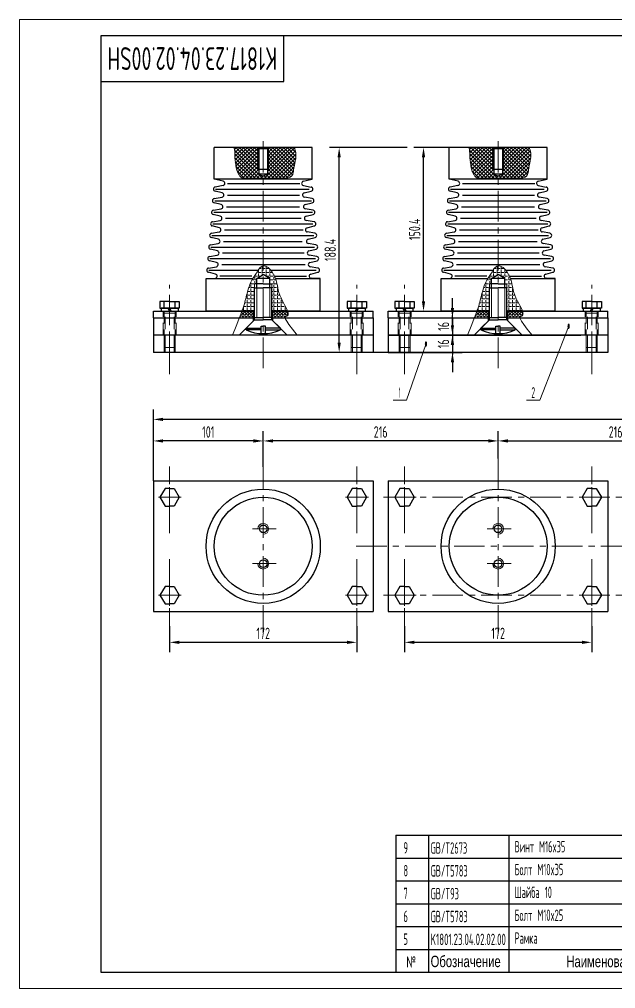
# Model space of a CAD drawing. Header units: millimetres. Extents: x 0 to 1260, y -18 to 891.
# Drawn here: x 0 to 548, y 0 to 891 of the extents above; entities that cross this region are included whole.
import ezdxf
from ezdxf.enums import TextEntityAlignment as Align

# ---------------------------------------------------------------- set-up
doc = ezdxf.new("R2010")
doc.units = ezdxf.units.MM
doc.header["$LTSCALE"] = 30
doc.linetypes.add('F', pattern=[0.75, 0.5, -0.25])
doc.linetypes.add('G', pattern=[2, 1.25, -0.25, 0.25, -0.25])
doc.layers.get('0').update_dxf_attribs({"lineweight": 30})
doc.layers.get('DEFPOINTS').update_dxf_attribs({"lineweight": 30})
for name, color, linetype, lineweight in [('01', 7, 'Continuous', 30), ('02', 1, 'Continuous', 13), ('02C', 3, 'Continuous', 13), ('04', 2, 'F', 13), ('05', 4, 'G', 13), ('08', 1, 'Continuous', 13), ('11', 3, 'Continuous', 13)]:
    doc.layers.add(name, color=color, linetype=linetype, lineweight=lineweight)
doc.styles.add('HZLIB', font='TXT.shx', dxfattribs={"width": 0.5, "height": 10.5})
doc.styles.get("Standard").update_dxf_attribs({"font": 'isocp', "width": 0.707, "bigfont": 'intecad.shx'})
doc.dimstyles.new('INTE', dxfattribs={"dimscale": 3, "dimtxt": 3.5, "dimasz": 3, "dimexe": 3, "dimexo": 0, "dimgap": 1, "dimtad": 1, "dimdec": 1, "dimdsep": 46, "dimtxsty": 'Standard', "dimcen": 0, "dimclrd": 1, "dimclre": 1, "dimclrt": 3, "dimaunit": 1, "dimadec": 0, "dimazin": 0, "dimtfac": 1, "dimtmove": 0, "dimatfit": 0, "dimfxl": 0, "dimarcsym": 0})

# ---------------------------------------------------------------- blocks, each defined once
blk = doc.blocks.new('*U6')
at = {"layer": '01'}
for p, q in [((0, 8.88), (-8, 4.27)), ((-8, 4.27), (-8, 0)), ((-8, -4.27), (-8, 0)), ((8, 4.27), (0, 8.88)), ((8, 0), (8, 4.27)), ((8, 0), (8, -4.27)), ((0, -8.88), (-8, -4.27)), ((8, -4.27), (0, -8.88))]:
    blk.add_line(p, q, dxfattribs=at)
at = {"layer": '05'}
for p, q in [((0, -10.7), (0, 10.3)), ((-9.86, 0), (9.35, 0))]:
    blk.add_line(p, q, dxfattribs=at)
blk = doc.blocks.new('*D7')
at = {"layer": '08', "color": 1, "lineweight": -2, "ltscale": 0.75}
for p, q in [((224.16, 479.67), (224.16, 512.47)), ((440.16, 487.45), (440.16, 512.47)), ((431.16, 503.47), (233.16, 503.47))]:
    blk.add_line(p, q, dxfattribs=at)
at = {"layer": '08', "color": 1, "ltscale": 0.75}
for points in [[(233.16, 504.97), (233.16, 501.97), (224.16, 503.47)], [(431.16, 504.97), (431.16, 501.97), (440.16, 503.47)]]:
    blk.add_solid(points, dxfattribs=at)
at = {"layer": 'DEFPOINTS', "color": 0, "ltscale": 0.75}
for p in [(224.16, 503.47), (440.16, 487.45), (224.16, 479.67)]:
    blk.add_point(p, dxfattribs=at)
at = {"layer": '08', "color": 3, "ltscale": 0.75, "insert": (332.16, 511.72), "char_height": 10.5, "attachment_point": 5}
blk.add_mtext('216', dxfattribs=at)
blk = doc.blocks.new('*D8')
at = {"layer": '08', "color": 1, "lineweight": -2, "ltscale": 0.75}
for p, q in [((440.16, 487.45), (440.16, 512.47)), ((656.16, 480.24), (656.16, 512.47)), ((449.16, 503.47), (647.16, 503.47))]:
    blk.add_line(p, q, dxfattribs=at)
at = {"layer": '08', "color": 1, "ltscale": 0.75}
for points in [[(449.16, 504.97), (449.16, 501.97), (440.16, 503.47)], [(647.16, 504.97), (647.16, 501.97), (656.16, 503.47)]]:
    blk.add_solid(points, dxfattribs=at)
at = {"layer": 'DEFPOINTS', "color": 0, "ltscale": 0.75}
for p in [(656.16, 503.47), (440.16, 487.45), (656.16, 480.24)]:
    blk.add_point(p, dxfattribs=at)
at = {"layer": '08', "color": 3, "ltscale": 0.75, "insert": (548.16, 511.72), "char_height": 10.5, "attachment_point": 5}
blk.add_mtext('216', dxfattribs=at)
blk = doc.blocks.new('*D11')
at = {"layer": '08', "color": 1, "lineweight": -2, "ltscale": 0.75}
for p, q in [((123.16, 470.5), (123.16, 532.29)), ((1189.16, 466.66), (1189.16, 532.29)), ((1180.16, 523.29), (132.16, 523.29))]:
    blk.add_line(p, q, dxfattribs=at)
at = {"layer": '08', "color": 1, "ltscale": 0.75}
for points in [[(132.16, 524.79), (132.16, 521.79), (123.16, 523.29)], [(1180.16, 524.79), (1180.16, 521.79), (1189.16, 523.29)]]:
    blk.add_solid(points, dxfattribs=at)
at = {"layer": 'DEFPOINTS', "color": 0, "ltscale": 0.75}
for p in [(123.16, 523.29), (123.16, 470.5), (1189.16, 466.66)]:
    blk.add_point(p, dxfattribs=at)
at = {"layer": '08', "color": 3, "ltscale": 0.75, "insert": (656.16, 531.54), "char_height": 10.5, "attachment_point": 5}
blk.add_mtext('1066', dxfattribs=at)
blk = doc.blocks.new('*D18')
at = {"layer": '08', "color": 1, "lineweight": -2, "ltscale": 0.75}
for p, q in [((354.16, 333.31), (354.16, 309.32)), ((526.16, 333.31), (526.16, 309.32)), ((517.16, 318.32), (363.16, 318.32))]:
    blk.add_line(p, q, dxfattribs=at)
at = {"layer": '08', "color": 1, "ltscale": 0.75}
for points in [[(363.16, 319.82), (363.16, 316.82), (354.16, 318.32)], [(517.16, 319.82), (517.16, 316.82), (526.16, 318.32)]]:
    blk.add_solid(points, dxfattribs=at)
at = {"layer": 'DEFPOINTS', "color": 0, "ltscale": 0.75}
for p in [(354.16, 333.31), (526.16, 333.31), (354.16, 318.32)]:
    blk.add_point(p, dxfattribs=at)
at = {"layer": '08', "color": 3, "ltscale": 0.75, "insert": (440.16, 326.57), "char_height": 10.5, "attachment_point": 5}
blk.add_mtext('172', dxfattribs=at)
blk = doc.blocks.new('*D26')
at = {"layer": '08', "color": 1, "lineweight": -2, "ltscale": 0.75}
for p, q in [((395.16, 773.19), (362.57, 773.19)), ((371.57, 631.79), (371.57, 764.19)), ((339.16, 622.79), (380.57, 622.79))]:
    blk.add_line(p, q, dxfattribs=at)
at = {"layer": '08', "color": 1, "ltscale": 0.75}
for points in [[(370.07, 764.19), (373.07, 764.19), (371.57, 773.19)], [(370.07, 631.79), (373.07, 631.79), (371.57, 622.79)]]:
    blk.add_solid(points, dxfattribs=at)
at = {"layer": 'DEFPOINTS', "color": 0, "ltscale": 0.75}
for p in [(371.57, 773.19), (395.16, 773.19), (339.16, 622.79)]:
    blk.add_point(p, dxfattribs=at)
at = {"layer": '08', "color": 3, "ltscale": 0.75, "insert": (363.32, 697.99), "char_height": 10.5, "attachment_point": 5, "rotation": 90}
blk.add_mtext('150.4', dxfattribs=at)
blk = doc.blocks.new('*D27')
at = {"layer": '08', "color": 1, "lineweight": -2, "ltscale": 0.75}
for p, q in [((398.16, 625.79), (398.16, 634.79)), ((339.16, 616.79), (407.16, 616.79)), ((398.16, 616.79), (398.16, 600.79)), ((339.16, 600.79), (407.16, 600.79)), ((398.16, 591.79), (398.16, 582.79))]:
    blk.add_line(p, q, dxfattribs=at)
at = {"layer": '08', "color": 1, "ltscale": 0.75}
for points in [[(396.66, 625.79), (399.66, 625.79), (398.16, 616.79)], [(396.66, 591.79), (399.66, 591.79), (398.16, 600.79)]]:
    blk.add_solid(points, dxfattribs=at)
at = {"layer": 'DEFPOINTS', "color": 0, "ltscale": 0.75}
for p in [(339.16, 616.79), (339.16, 600.79), (398.16, 600.79)]:
    blk.add_point(p, dxfattribs=at)
at = {"layer": '08', "color": 3, "ltscale": 0.75, "insert": (389.91, 608.79), "char_height": 10.5, "attachment_point": 5, "rotation": 90}
blk.add_mtext('16', dxfattribs=at)
blk = doc.blocks.new('*D28')
at = {"layer": '08', "color": 1, "lineweight": -2, "ltscale": 0.75}
for p, q in [((398.16, 609.79), (398.16, 618.79)), ((339.16, 600.79), (407.16, 600.79)), ((398.16, 600.79), (398.16, 584.79)), ((339.16, 584.79), (407.16, 584.79)), ((398.16, 575.79), (398.16, 566.79))]:
    blk.add_line(p, q, dxfattribs=at)
at = {"layer": '08', "color": 1, "ltscale": 0.75}
for points in [[(396.66, 609.79), (399.66, 609.79), (398.16, 600.79)], [(396.66, 575.79), (399.66, 575.79), (398.16, 584.79)]]:
    blk.add_solid(points, dxfattribs=at)
at = {"layer": 'DEFPOINTS', "color": 0, "ltscale": 0.75}
for p in [(339.16, 600.79), (339.16, 584.79), (398.16, 584.79)]:
    blk.add_point(p, dxfattribs=at)
at = {"layer": '08', "color": 3, "ltscale": 0.75, "insert": (389.91, 592.79), "char_height": 10.5, "attachment_point": 5, "rotation": 90}
blk.add_mtext('16', dxfattribs=at)
blk = doc.blocks.new('*D29')
at = {"layer": '08', "color": 1, "lineweight": -2, "ltscale": 0.75}
for p, q in [((356.53, 773.19), (285, 773.19)), ((294, 593.79), (294, 764.19)), ((339.16, 584.79), (285, 584.79))]:
    blk.add_line(p, q, dxfattribs=at)
at = {"layer": '08', "color": 1, "ltscale": 0.75}
for points in [[(292.5, 764.19), (295.5, 764.19), (294, 773.19)], [(292.5, 593.79), (295.5, 593.79), (294, 584.79)]]:
    blk.add_solid(points, dxfattribs=at)
at = {"layer": 'DEFPOINTS', "color": 0, "ltscale": 0.75}
for p in [(294, 773.19), (356.53, 773.19), (339.16, 584.79)]:
    blk.add_point(p, dxfattribs=at)
at = {"layer": '08', "color": 3, "ltscale": 0.75, "insert": (285.75, 678.99), "char_height": 10.5, "attachment_point": 5, "rotation": 90}
blk.add_mtext('188.4', dxfattribs=at)
blk = doc.blocks.new('*D35')
at = {"layer": '08', "color": 1, "lineweight": -2, "ltscale": 0.75}
for p, q in [((123.16, 466.66), (123.16, 512.47)), ((224.16, 487.45), (224.16, 512.47)), ((215.16, 503.47), (132.16, 503.47))]:
    blk.add_line(p, q, dxfattribs=at)
at = {"layer": '08', "color": 1, "ltscale": 0.75}
for points in [[(132.16, 504.97), (132.16, 501.97), (123.16, 503.47)], [(215.16, 504.97), (215.16, 501.97), (224.16, 503.47)]]:
    blk.add_solid(points, dxfattribs=at)
at = {"layer": 'DEFPOINTS', "color": 0, "ltscale": 0.75}
for p in [(123.16, 503.47), (224.16, 487.45), (123.16, 466.66)]:
    blk.add_point(p, dxfattribs=at)
at = {"layer": '08', "color": 3, "ltscale": 0.75, "insert": (173.66, 511.72), "char_height": 10.5, "attachment_point": 5}
blk.add_mtext('101', dxfattribs=at)
blk = doc.blocks.new('*D36')
at = {"layer": '08', "color": 1, "lineweight": -2, "ltscale": 0.75}
for p, q in [((138.16, 333.31), (138.16, 309.32)), ((310.16, 333.31), (310.16, 309.32)), ((301.16, 318.32), (147.16, 318.32))]:
    blk.add_line(p, q, dxfattribs=at)
at = {"layer": '08', "color": 1, "ltscale": 0.75}
for points in [[(147.16, 319.82), (147.16, 316.82), (138.16, 318.32)], [(301.16, 319.82), (301.16, 316.82), (310.16, 318.32)]]:
    blk.add_solid(points, dxfattribs=at)
at = {"layer": 'DEFPOINTS', "color": 0, "ltscale": 0.75}
for p in [(138.16, 333.31), (310.16, 333.31), (138.16, 318.32)]:
    blk.add_point(p, dxfattribs=at)
at = {"layer": '08', "color": 3, "ltscale": 0.75, "insert": (224.16, 326.57), "char_height": 10.5, "attachment_point": 5}
blk.add_mtext('172', dxfattribs=at)
blk = doc.blocks.new('*U44', base_point=(251.96, 168.31))
at = {"layer": '01'}
for p, q in [((251.96, 168.31), (251.96, 182.31)), ((195.96, 168.31), (251.96, 168.31))]:
    blk.add_line(p, q, dxfattribs=at)
blk = doc.blocks.new('*U45')
at = {"layer": '04'}
blk.add_blockref('*U44', (0, 0), dxfattribs=at)
blk = doc.blocks.new('*U46')
at = {"layer": '01'}
for points in [[(415, 292), (25, 292)], [(25, 292), (25, 5)], [(415, 5), (415, 292)], [(25, 5), (415, 5)]]:
    blk.add_lwpolyline(points, dxfattribs=at)
at = {"layer": '02'}
for points in [[(420, 297), (0, 297)], [(0, 297), (0, 0)], [(420, 0), (420, 297)], [(0, 0), (420, 0)]]:
    blk.add_lwpolyline(points, dxfattribs=at)

msp = doc.modelspace()

# ---------------------------------------------------------------- hatches: boundary and pattern name
at = {"layer": '02', "ltscale": 0.75}
h = msp.add_hatch(dxfattribs=at)
h.set_pattern_fill('ANSI37', color=256, scale=0.75, style=0)
h.set_pattern_definition([(45, (2130.5626, -269.402), (-1.683798, 1.683798), []), (135, (2130.5626, -269.402), (-1.683798, -1.683798), [])])
edge = h.paths.add_edge_path()
edge.add_line((219.16, 773.19), (219.16, 773.19))
edge.add_line((219.16, 773.19), (197.24, 773.19))
edge.add_spline(control_points=[(197.24, 773.19), (198.11, 771.09), (197.96, 765.04), (198.79, 756.86), (200.35, 749.71), (203.76, 745.31), (208.86, 744.92), (215.49, 745.13), (221.25, 745.17), (224.16, 745.16)], knot_values=[2.600882, 2.600882, 2.600882, 2.600882, 9.58944, 18.449346, 28.421198, 30.850792, 34.363706, 42.719943, 51.395843, 51.395843, 51.395843, 51.395843], degree=3, periodic=0)
edge.add_line((224.16, 745.16), (224.16, 746.72))
edge.add_line((224.16, 746.72), (220.16, 748.66))
edge.add_line((220.16, 748.66), (220.16, 748.66))
edge.add_line((220.16, 748.66), (220.16, 753.19))
edge.add_line((220.16, 753.19), (219.16, 753.19))
edge.add_line((219.16, 753.19), (219.16, 773.19))
edge = h.paths.add_edge_path()
edge.add_spline(control_points=[(240.16, 745.02), (241.14, 745.03), (244.73, 745.11), (251.91, 745.62), (252.11, 755.12), (254.32, 762.46), (254.38, 768.15), (253.21, 772.09), (252.91, 773.19)], knot_values=[67.590547, 67.590547, 67.590547, 67.590547, 70.454179, 77.819242, 85.708317, 94.259086, 101.273291, 104.032844, 104.032844, 104.032844, 104.032844], degree=3, periodic=0)
edge.add_line((252.91, 773.19), (240.16, 773.19))
edge.add_line((240.16, 773.19), (240.16, 745.02))
edge = h.paths.add_edge_path()
edge.add_line((240.16, 773.19), (229.16, 773.19))
edge.add_line((229.16, 773.19), (229.16, 753.19))
edge.add_line((229.16, 753.19), (228.16, 753.19))
edge.add_line((228.16, 753.19), (228.16, 748.66))
edge.add_line((228.16, 748.66), (224.16, 746.72))
edge.add_line((224.16, 746.72), (224.16, 745.16))
edge.add_spline(control_points=[(224.16, 745.16), (226.66, 745.16), (232.07, 745.1), (237.17, 744.98), (240.16, 745.02)], knot_values=[51.395843, 51.395843, 51.395843, 51.395843, 58.820979, 67.590547, 67.590547, 67.590547, 67.590547], degree=3, periodic=0)
edge.add_line((240.16, 745.02), (240.16, 773.19))
h.paths.add_polyline_path([(229.16, 773.19), (228.16, 772.19), (228.16, 753.19), (229.16, 753.19)], flags=16)
h.paths.add_polyline_path([(220.16, 772.19), (219.16, 773.19), (219.16, 753.19), (220.16, 753.19)], flags=17)
h = msp.add_hatch(dxfattribs=at)
h.set_pattern_fill('ANSI37', color=256, scale=0.75, style=0)
h.set_pattern_definition([(45, (2346.5626, -269.402), (-1.683798, 1.683798), []), (135, (2346.5626, -269.402), (-1.683798, -1.683798), [])])
edge = h.paths.add_edge_path()
edge.add_line((435.16, 773.19), (435.16, 773.19))
edge.add_line((435.16, 773.19), (413.24, 773.19))
edge.add_spline(control_points=[(413.24, 773.19), (414.11, 771.09), (413.96, 765.04), (414.79, 756.86), (416.35, 749.71), (419.76, 745.31), (424.86, 744.92), (431.49, 745.13), (437.25, 745.17), (440.16, 745.16)], knot_values=[2.600882, 2.600882, 2.600882, 2.600882, 9.58944, 18.449346, 28.421198, 30.850792, 34.363706, 42.719943, 51.395843, 51.395843, 51.395843, 51.395843], degree=3, periodic=0)
edge.add_line((440.16, 745.16), (440.16, 746.72))
edge.add_line((440.16, 746.72), (436.16, 748.66))
edge.add_line((436.16, 748.66), (436.16, 748.66))
edge.add_line((436.16, 748.66), (436.16, 753.19))
edge.add_line((436.16, 753.19), (435.16, 753.19))
edge.add_line((435.16, 753.19), (435.16, 773.19))
edge = h.paths.add_edge_path()
edge.add_spline(control_points=[(456.16, 745.02), (457.14, 745.03), (460.73, 745.11), (467.91, 745.62), (468.11, 755.12), (470.32, 762.46), (470.38, 768.15), (469.21, 772.09), (468.91, 773.19)], knot_values=[67.590547, 67.590547, 67.590547, 67.590547, 70.454179, 77.819242, 85.708317, 94.259086, 101.273291, 104.032844, 104.032844, 104.032844, 104.032844], degree=3, periodic=0)
edge.add_line((468.91, 773.19), (456.16, 773.19))
edge.add_line((456.16, 773.19), (456.16, 745.02))
edge = h.paths.add_edge_path()
edge.add_line((456.16, 773.19), (445.16, 773.19))
edge.add_line((445.16, 773.19), (445.16, 753.19))
edge.add_line((445.16, 753.19), (444.16, 753.19))
edge.add_line((444.16, 753.19), (444.16, 748.66))
edge.add_line((444.16, 748.66), (440.16, 746.72))
edge.add_line((440.16, 746.72), (440.16, 745.16))
edge.add_spline(control_points=[(440.16, 745.16), (442.66, 745.16), (448.07, 745.1), (453.17, 744.98), (456.16, 745.02)], knot_values=[51.395843, 51.395843, 51.395843, 51.395843, 58.820979, 67.590547, 67.590547, 67.590547, 67.590547], degree=3, periodic=0)
edge.add_line((456.16, 745.02), (456.16, 773.19))
h.paths.add_polyline_path([(445.16, 773.19), (444.16, 772.19), (444.16, 753.19), (445.16, 753.19)], flags=16)
h.paths.add_polyline_path([(436.16, 772.19), (435.16, 773.19), (435.16, 753.19), (436.16, 753.19)], flags=17)
h = msp.add_hatch(dxfattribs=at)
h.set_pattern_fill('ANGLE', color=256, scale=0.5, style=0)
h.set_pattern_definition([(0, (-1253.971, 124.0568), (0, 3.4925), [2.54, -0.9525]), (90, (-1253.971, 124.0568), (-3.4925, 2e-16), [2.54, -0.9525])])
edge = h.paths.add_edge_path()
edge.add_line((216.16, 644.2), (216.16, 647.79))
edge.add_line((216.16, 647.79), (218.16, 647.79))
edge.add_line((218.16, 647.79), (218.16, 652.79))
edge.add_line((218.16, 652.79), (224.16, 656.49))
edge.add_line((224.16, 656.49), (224.16, 664.36))
edge.add_spline(control_points=[(224.16, 664.36), (223.79, 664.28), (220.68, 663.2), (217.83, 656.94), (212.49, 649.74), (210.04, 642.04), (207.6, 632.31), (206.28, 627.28), (204.59, 622.79)], knot_values=[4.731954, 4.731954, 4.731954, 4.731954, 5.861898, 14.254739, 23.41038, 33.182903, 44.670798, 47.778571, 47.778571, 47.778571, 47.778571], degree=3, periodic=0)
edge.add_line((204.59, 622.79), (216.16, 622.79))
edge.add_line((216.16, 622.79), (216.16, 644.2))
edge = h.paths.add_edge_path()
edge.add_spline(control_points=[(246.52, 622.79), (245.56, 625.55), (237.75, 638.58), (237.49, 648.47), (233.71, 657.3), (230.24, 661.76), (227.68, 663.52), (225.74, 664.53), (224.56, 664.44), (224.16, 664.36)], knot_values=[47.778571, 47.778571, 47.778571, 47.778571, 52.920714, 67.310286, 76.98728, 81.207891, 83.997645, 86.326587, 87.508144, 87.508144, 87.508144, 87.508144], degree=3, periodic=0)
edge.add_line((224.16, 664.36), (224.16, 656.49))
edge.add_line((224.16, 656.49), (230.16, 652.79))
edge.add_line((230.16, 652.79), (230.16, 647.79))
edge.add_line((230.16, 647.79), (232.16, 647.79))
edge.add_line((232.16, 647.79), (232.16, 644.2))
edge.add_line((232.16, 644.2), (232.16, 622.79))
edge.add_line((232.16, 622.79), (246.52, 622.79))
h = msp.add_hatch(dxfattribs=at)
h.set_pattern_fill('ANGLE', color=256, scale=0.5, style=0)
h.set_pattern_definition([(0, (-1037.971, 124.0568), (0, 3.4925), [2.54, -0.9525]), (90, (-1037.971, 124.0568), (-3.4925, 2e-16), [2.54, -0.9525])])
edge = h.paths.add_edge_path()
edge.add_line((432.16, 644.2), (432.16, 647.79))
edge.add_line((432.16, 647.79), (434.16, 647.79))
edge.add_line((434.16, 647.79), (434.16, 652.79))
edge.add_line((434.16, 652.79), (440.16, 656.49))
edge.add_line((440.16, 656.49), (440.16, 664.36))
edge.add_spline(control_points=[(440.16, 664.36), (439.79, 664.28), (436.68, 663.2), (433.83, 656.94), (428.49, 649.74), (426.04, 642.04), (423.6, 632.31), (422.28, 627.28), (420.59, 622.79)], knot_values=[4.731954, 4.731954, 4.731954, 4.731954, 5.861898, 14.254739, 23.41038, 33.182903, 44.670798, 47.778571, 47.778571, 47.778571, 47.778571], degree=3, periodic=0)
edge.add_line((420.59, 622.79), (432.16, 622.79))
edge.add_line((432.16, 622.79), (432.16, 644.2))
edge = h.paths.add_edge_path()
edge.add_spline(control_points=[(462.52, 622.79), (461.56, 625.55), (453.75, 638.58), (453.49, 648.47), (449.71, 657.3), (446.24, 661.76), (443.68, 663.52), (441.74, 664.53), (440.56, 664.44), (440.16, 664.36)], knot_values=[47.778571, 47.778571, 47.778571, 47.778571, 52.920714, 67.310286, 76.98728, 81.207891, 83.997645, 86.326587, 87.508144, 87.508144, 87.508144, 87.508144], degree=3, periodic=0)
edge.add_line((440.16, 664.36), (440.16, 656.49))
edge.add_line((440.16, 656.49), (446.16, 652.79))
edge.add_line((446.16, 652.79), (446.16, 647.79))
edge.add_line((446.16, 647.79), (448.16, 647.79))
edge.add_line((448.16, 647.79), (448.16, 644.2))
edge.add_line((448.16, 644.2), (448.16, 622.79))
edge.add_line((448.16, 622.79), (462.52, 622.79))
h = msp.add_hatch(dxfattribs=at)
h.set_pattern_fill('ANGLE', color=256, scale=0.3, angle=45, style=0)
h.set_pattern_definition([(45, (-1253.971, 124.0568), (-1.4817423, 1.4817423), [1.524, -0.5715]), (135, (-1253.971, 124.0568), (-1.4817423, -1.4817423), [1.524, -0.5715])])
edge = h.paths.add_edge_path()
edge.add_spline(control_points=[(204.59, 622.79), (204.01, 621.25), (203.25, 619.29), (202.28, 616.79)], knot_values=[3.661281, 3.661281, 3.661281, 3.661281, 4.731954, 4.731954, 4.731954, 4.731954], degree=3, periodic=0)
edge.add_line((202.28, 616.79), (215.16, 616.79))
edge.add_line((215.16, 616.79), (215.16, 622.79))
edge.add_line((215.16, 622.79), (204.59, 622.79))
edge = h.paths.add_edge_path()
edge.add_spline(control_points=[(244.11, 616.79), (243.97, 617.59), (247.34, 617.81), (247.42, 620.19), (246.52, 622.79)], knot_values=[87.508144, 87.508144, 87.508144, 87.508144, 88.423411, 93.269842, 93.269842, 93.269842, 93.269842], degree=3, periodic=0)
edge.add_line((246.52, 622.79), (233.16, 622.79))
edge.add_line((233.16, 622.79), (233.16, 616.79))
edge.add_line((233.16, 616.79), (244.11, 616.79))
h = msp.add_hatch(dxfattribs=at)
h.set_pattern_fill('ANGLE', color=256, scale=0.3, angle=45, style=0)
h.set_pattern_definition([(45, (-1037.971, 124.0568), (-1.4817423, 1.4817423), [1.524, -0.5715]), (135, (-1037.971, 124.0568), (-1.4817423, -1.4817423), [1.524, -0.5715])])
edge = h.paths.add_edge_path()
edge.add_spline(control_points=[(420.59, 622.79), (420.01, 621.25), (419.25, 619.29), (418.28, 616.79)], knot_values=[3.661281, 3.661281, 3.661281, 3.661281, 4.731954, 4.731954, 4.731954, 4.731954], degree=3, periodic=0)
edge.add_line((418.28, 616.79), (431.16, 616.79))
edge.add_line((431.16, 616.79), (431.16, 622.79))
edge.add_line((431.16, 622.79), (420.59, 622.79))
edge = h.paths.add_edge_path()
edge.add_spline(control_points=[(460.11, 616.79), (459.97, 617.59), (463.34, 617.81), (463.42, 620.19), (462.52, 622.79)], knot_values=[87.508144, 87.508144, 87.508144, 87.508144, 88.423411, 93.269842, 93.269842, 93.269842, 93.269842], degree=3, periodic=0)
edge.add_line((462.52, 622.79), (449.16, 622.79))
edge.add_line((449.16, 622.79), (449.16, 616.79))
edge.add_line((449.16, 616.79), (460.11, 616.79))

# ---------------------------------------------------------------- linework, layer by layer
at = {"ltscale": 0.75}
for p, q in [((269.16, 773.19), (179.16, 773.19)), ((179.16, 744.19), (179.16, 773.19)), ((220.16, 772.19), (219.16, 773.19)), ((220.16, 772.19), (228.16, 772.19)), ((228.16, 772.19), (229.16, 773.19)), ((269.16, 744.19), (269.16, 773.19)), ((485.16, 773.19), (395.16, 773.19)), ((395.16, 744.19), (395.16, 773.19)), ((436.16, 772.19), (435.16, 773.19)), ((436.16, 772.19), (444.16, 772.19)), ((444.16, 772.19), (445.16, 773.19)), ((485.16, 744.19), (485.16, 773.19)), ((269.16, 744.19), (179.16, 744.19)), ((187.34, 742.21), (179.16, 744.19)), ((191.25, 740.21), (257.86, 740.21)), ((260.99, 742.21), (269.16, 744.19)), ((485.16, 744.19), (395.16, 744.19)), ((403.34, 742.21), (395.16, 744.19)), ((407.25, 740.21), (473.86, 740.21)), ((476.99, 742.21), (485.16, 744.19)), ((186.45, 731.42), (179.94, 733)), ((187.25, 738.3), (180.03, 736.91)), ((180.41, 734.94), (266.55, 734.94)), ((261.08, 738.3), (268.29, 736.91)), ((261.87, 731.42), (268.39, 733)), ((402.45, 731.42), (395.94, 733)), ((403.25, 738.3), (396.03, 736.91)), ((396.41, 734.94), (482.55, 734.94)), ((477.08, 738.3), (484.29, 736.91)), ((477.87, 731.42), (484.39, 733)), ((185.58, 720.77), (179.07, 722.36)), ((179.2, 726.27), (186.32, 727.5)), ((179.54, 724.3), (268.42, 724.3)), ((191.25, 729.48), (257.45, 729.48)), ((269.13, 726.27), (262, 727.5)), ((262.75, 720.77), (269.26, 722.36)), ((401.58, 720.77), (395.07, 722.36)), ((395.2, 726.27), (402.32, 727.5)), ((395.54, 724.3), (484.42, 724.3)), ((407.25, 729.48), (473.45, 729.48)), ((485.13, 726.27), (478, 727.5)), ((478.75, 720.77), (485.26, 722.36)), ((178.32, 715.63), (185.45, 716.86)), ((178.66, 713.65), (269.38, 713.65)), ((190.37, 718.83), (257.56, 718.83)), ((270, 715.63), (262.88, 716.86)), ((394.32, 715.63), (401.45, 716.86)), ((394.66, 713.65), (485.38, 713.65)), ((406.37, 718.83), (473.56, 718.83)), ((486, 715.63), (478.88, 716.86)), ((177.45, 704.98), (184.58, 706.22)), ((184.71, 710.13), (178.19, 711.71)), ((189.5, 708.19), (258.97, 708.19)), ((263.62, 710.13), (270.13, 711.71)), ((270.88, 704.98), (263.75, 706.22)), ((393.45, 704.98), (400.58, 706.22)), ((400.71, 710.13), (394.19, 711.71)), ((405.5, 708.19), (474.97, 708.19)), ((479.62, 710.13), (486.13, 711.71)), ((486.88, 704.98), (479.75, 706.22)), ((176.58, 694.34), (183.7, 695.57)), ((183.83, 699.49), (177.32, 701.07)), ((177.79, 703.01), (269.89, 703.01)), ((188.63, 697.54), (260.95, 697.54)), ((264.49, 699.49), (271.01, 701.07)), ((271.75, 694.34), (264.62, 695.57)), ((392.58, 694.34), (399.7, 695.57)), ((399.83, 699.49), (393.32, 701.07)), ((393.79, 703.01), (485.89, 703.01)), ((404.63, 697.54), (476.95, 697.54)), ((480.49, 699.49), (487.01, 701.07)), ((487.75, 694.34), (480.62, 695.57)), ((182.96, 688.84), (176.45, 690.42)), ((176.92, 692.37), (270.58, 692.37)), ((187.75, 686.9), (260.08, 686.9)), ((265.37, 688.84), (271.88, 690.42)), ((398.96, 688.84), (392.45, 690.42)), ((392.92, 692.37), (486.58, 692.37)), ((403.75, 686.9), (476.08, 686.9)), ((481.37, 688.84), (487.88, 690.42)), ((182.09, 678.2), (175.57, 679.78)), ((175.7, 683.69), (182.83, 684.93)), ((176.04, 681.72), (271.3, 681.72)), ((272.62, 683.69), (265.5, 684.93)), ((266.24, 678.2), (272.75, 679.78)), ((398.09, 678.2), (391.57, 679.78)), ((391.7, 683.69), (398.83, 684.93)), ((392.04, 681.72), (487.3, 681.72)), ((488.62, 683.69), (481.5, 684.93)), ((482.24, 678.2), (488.75, 679.78)), ((181.21, 667.55), (174.7, 669.13)), ((174.83, 673.05), (181.96, 674.28)), ((175.17, 671.08), (272.32, 671.08)), ((186.88, 676.25), (261.94, 676.25)), ((273.5, 673.05), (266.37, 674.28)), ((267.11, 667.55), (273.63, 669.13)), ((397.21, 667.55), (390.7, 669.13)), ((390.83, 673.05), (397.96, 674.28)), ((391.17, 671.08), (488.32, 671.08)), ((402.88, 676.25), (477.94, 676.25)), ((489.5, 673.05), (482.37, 674.28)), ((483.11, 667.55), (489.63, 669.13)), ((173.96, 662.4), (181.08, 663.64)), ((174.3, 660.43), (219.46, 660.43)), ((186.01, 665.61), (262.63, 665.61)), ((231.22, 660.43), (272.84, 660.43)), ((274.37, 662.4), (267.24, 663.64)), ((389.96, 662.4), (397.08, 663.64)), ((390.3, 660.43), (435.46, 660.43)), ((402.01, 665.61), (478.63, 665.61)), ((447.22, 660.43), (488.84, 660.43)), ((490.37, 662.4), (483.24, 663.64)), ((171.66, 652.79), (179.91, 652.96)), ((171.66, 652.79), (214.88, 652.79)), ((171.66, 622.79), (171.66, 652.79)), ((180.34, 656.91), (173.83, 658.49)), ((213.77, 654.96), (184.42, 654.96)), ((234.55, 654.96), (263.9, 654.96)), ((235.45, 652.79), (276.66, 652.79)), ((267.99, 656.91), (274.5, 658.49)), ((276.66, 652.79), (268.42, 652.96)), ((276.66, 622.79), (276.66, 652.79)), ((387.66, 652.79), (395.91, 652.96)), ((387.66, 652.79), (430.88, 652.79)), ((387.66, 622.79), (387.66, 652.79)), ((396.34, 656.91), (389.83, 658.49)), ((429.77, 654.96), (400.42, 654.96)), ((450.55, 654.96), (479.9, 654.96)), ((451.45, 652.79), (492.66, 652.79)), ((483.99, 656.91), (490.5, 658.49)), ((492.66, 652.79), (484.42, 652.96)), ((492.66, 622.79), (492.66, 652.79)), ((216.16, 622.79), (171.66, 622.79)), ((276.66, 622.79), (232.16, 622.79)), ((432.16, 622.79), (387.66, 622.79)), ((492.66, 622.79), (448.16, 622.79))]:
    msp.add_line(p, q, dxfattribs=at)
for p, q in [((346.12, 141), (346.12, 15)), ((346.12, 141), (706.12, 141)), ((376.12, 141), (376.12, 15)), ((449.97, 141), (449.97, 15)), ((346.12, 120), (706.12, 120)), ((346.12, 99), (706.12, 99)), ((346.12, 78), (706.12, 78)), ((346.12, 57), (706.12, 57)), ((346.12, 36), (706.12, 36)), ((346.12, 36), (706.12, 36)), ((346.12, 15), (706.12, 15))]:
    msp.add_line(p, q)
for centre, start, end in [((186.87, 740.26), 280.92692, 76.35592), ((261.46, 740.26), 103.64408, 259.07308), ((402.87, 740.26), 280.92692, 76.35592), ((477.46, 740.26), 103.64408, 259.07308), ((180.41, 734.94), 100.92692, 256.35592), ((185.98, 729.48), 279.82839, 76.35592), ((262.34, 729.48), 103.64408, 260.17161), ((267.92, 734.94), 283.64408, 79.07308), ((396.41, 734.94), 100.92692, 256.35592), ((401.98, 729.48), 279.82839, 76.35592), ((478.34, 729.48), 103.64408, 260.17161), ((483.92, 734.94), 283.64408, 79.07308), ((179.54, 724.3), 99.82839, 256.35592), ((268.79, 724.3), 283.64408, 80.17161), ((395.54, 724.3), 99.82839, 256.35592), ((484.79, 724.3), 283.64408, 80.17161), ((178.66, 713.65), 99.82839, 256.35592), ((185.11, 718.83), 279.82839, 76.35592), ((263.22, 718.83), 103.64408, 260.17161), ((269.66, 713.65), 283.64408, 80.17161), ((394.66, 713.65), 99.82839, 256.35592), ((401.11, 718.83), 279.82839, 76.35592), ((479.22, 718.83), 103.64408, 260.17161), ((485.66, 713.65), 283.64408, 80.17161), ((177.79, 703.01), 99.82839, 256.35592), ((184.24, 708.19), 279.82839, 76.35592), ((264.09, 708.19), 103.64408, 260.17161), ((270.54, 703.01), 283.64408, 80.17161), ((393.79, 703.01), 99.82839, 256.35592), ((400.24, 708.19), 279.82839, 76.35592), ((480.09, 708.19), 103.64408, 260.17161), ((486.54, 703.01), 283.64408, 80.17161), ((183.36, 697.54), 279.82839, 76.35592), ((264.96, 697.54), 103.64408, 260.17161), ((399.36, 697.54), 279.82839, 76.35592), ((480.96, 697.54), 103.64408, 260.17161), ((176.92, 692.37), 99.82839, 256.35592), ((182.49, 686.9), 279.82839, 76.35592), ((265.84, 686.9), 103.64408, 260.17161), ((271.41, 692.37), 283.64408, 80.17161), ((392.92, 692.37), 99.82839, 256.35592), ((398.49, 686.9), 279.82839, 76.35592), ((481.84, 686.9), 103.64408, 260.17161), ((487.41, 692.37), 283.64408, 80.17161), ((176.04, 681.72), 99.82839, 256.35592), ((181.62, 676.25), 279.82839, 76.35592), ((266.71, 676.25), 103.64408, 260.17161), ((272.28, 681.72), 283.64408, 80.17161), ((392.04, 681.72), 99.82839, 256.35592), ((397.62, 676.25), 279.82839, 76.35592), ((482.71, 676.25), 103.64408, 260.17161), ((488.28, 681.72), 283.64408, 80.17161), ((175.17, 671.08), 99.82839, 256.35592), ((273.16, 671.08), 283.64408, 80.17161), ((391.17, 671.08), 99.82839, 256.35592), ((489.16, 671.08), 283.64408, 80.17161), ((174.3, 660.43), 99.82839, 256.35592), ((180.74, 665.61), 279.82839, 76.35592), ((267.59, 665.61), 103.64408, 260.17161), ((274.03, 660.43), 283.64408, 80.17161), ((390.3, 660.43), 99.82839, 256.35592), ((396.74, 665.61), 279.82839, 76.35592), ((483.59, 665.61), 103.64408, 260.17161), ((490.03, 660.43), 283.64408, 80.17161), ((179.87, 654.96), 271.18476, 76.35592), ((268.46, 654.96), 103.64408, 268.81524), ((395.87, 654.96), 271.18476, 76.35592), ((484.46, 654.96), 103.64408, 268.81524)]:
    msp.add_arc(centre, 2, start, end, dxfattribs=at)
at = {"layer": '01', "ltscale": 0.75}
for p, q in [((220.16, 772.19), (220.16, 748.66)), ((228.16, 772.19), (228.16, 748.66)), ((436.16, 772.19), (436.16, 748.66)), ((444.16, 772.19), (444.16, 748.66)), ((219.16, 753.19), (229.16, 753.19)), ((220.16, 748.66), (224.16, 746.72)), ((228.16, 748.66), (220.16, 748.66)), ((228.16, 748.66), (224.16, 746.72)), ((435.16, 753.19), (445.16, 753.19)), ((436.16, 748.66), (440.16, 746.72)), ((444.16, 748.66), (436.16, 748.66)), ((444.16, 748.66), (440.16, 746.72)), ((218.16, 652.79), (224.16, 656.49)), ((230.16, 652.79), (218.16, 652.79)), ((218.16, 644.2), (218.16, 652.79)), ((230.16, 652.79), (224.16, 656.49)), ((230.16, 644.2), (230.16, 652.79)), ((434.16, 652.79), (440.16, 656.49)), ((446.16, 652.79), (434.16, 652.79)), ((434.16, 644.2), (434.16, 652.79)), ((446.16, 652.79), (440.16, 656.49)), ((446.16, 644.2), (446.16, 652.79)), ((224.16, 647.79), (216.16, 647.79)), ((216.16, 644.2), (224.16, 644.2)), ((216.16, 614.81), (216.16, 644.2)), ((224.16, 647.79), (232.16, 647.79)), ((232.16, 644.2), (224.16, 644.2)), ((232.16, 614.81), (232.16, 644.2)), ((440.16, 647.79), (432.16, 647.79)), ((432.16, 644.2), (440.16, 644.2)), ((432.16, 614.81), (432.16, 644.2)), ((440.16, 647.79), (448.16, 647.79)), ((448.16, 644.2), (440.16, 644.2)), ((448.16, 614.81), (448.16, 644.2)), ((129.28, 631.79), (129.28, 625.39)), ((138.16, 631.79), (129.28, 631.79)), ((129.28, 625.39), (138.16, 625.39)), ((130.46, 625.39), (130.46, 622.79)), ((138.16, 625.39), (130.46, 625.39)), ((133.16, 625.39), (133.16, 631.79)), ((138.16, 622.79), (136.66, 625.39)), ((138.16, 631.79), (147.05, 631.79)), ((147.05, 625.39), (138.16, 625.39)), ((138.16, 625.39), (145.86, 625.39)), ((138.16, 625.39), (139.66, 622.79)), ((143.16, 625.39), (143.16, 631.79)), ((145.86, 625.39), (145.86, 622.79)), ((147.05, 631.79), (147.05, 625.39)), ((301.28, 631.79), (301.28, 625.39)), ((310.16, 631.79), (301.28, 631.79)), ((301.28, 625.39), (310.16, 625.39)), ((310.16, 625.39), (302.46, 625.39)), ((302.46, 625.39), (302.46, 622.79)), ((305.16, 625.39), (305.16, 631.79)), ((310.16, 625.39), (308.66, 622.79)), ((310.16, 631.79), (319.05, 631.79)), ((310.16, 625.39), (317.86, 625.39)), ((319.05, 625.39), (310.16, 625.39)), ((310.16, 622.79), (311.66, 625.39)), ((315.16, 625.39), (315.16, 631.79)), ((317.86, 625.39), (317.86, 622.79)), ((319.05, 631.79), (319.05, 625.39)), ((354.16, 631.79), (345.28, 631.79)), ((345.28, 631.79), (345.28, 625.39)), ((345.28, 625.39), (354.16, 625.39)), ((346.46, 625.39), (346.46, 622.79)), ((354.16, 625.39), (346.46, 625.39)), ((349.16, 625.39), (349.16, 631.79)), ((354.16, 622.79), (352.66, 625.39)), ((354.16, 631.79), (363.05, 631.79)), ((363.05, 625.39), (354.16, 625.39)), ((354.16, 625.39), (355.66, 622.79)), ((354.16, 625.39), (361.86, 625.39)), ((359.16, 625.39), (359.16, 631.79)), ((361.86, 625.39), (361.86, 622.79)), ((363.05, 631.79), (363.05, 625.39)), ((517.28, 631.79), (517.28, 625.39)), ((526.16, 631.79), (517.28, 631.79)), ((517.28, 625.39), (526.16, 625.39)), ((526.16, 625.39), (518.46, 625.39)), ((518.46, 625.39), (518.46, 622.79)), ((521.16, 625.39), (521.16, 631.79)), ((526.16, 625.39), (524.66, 622.79)), ((526.16, 631.79), (535.05, 631.79)), ((535.05, 625.39), (526.16, 625.39)), ((526.16, 622.79), (527.66, 625.39)), ((526.16, 625.39), (533.86, 625.39)), ((531.16, 625.39), (531.16, 631.79)), ((533.86, 625.39), (533.86, 622.79)), ((535.05, 631.79), (535.05, 625.39)), ((123.16, 616.79), (123.16, 622.79)), ((208.36, 607.01), (216.16, 614.81)), ((215.16, 613.79), (215.16, 622.79)), ((216.16, 616.81), (224.16, 616.81)), ((216.16, 614.81), (224.16, 614.81)), ((232.16, 616.81), (224.16, 616.81)), ((232.16, 614.81), (224.16, 614.81)), ((239.96, 607.01), (232.16, 614.81)), ((233.16, 613.79), (233.16, 622.79)), ((325.16, 616.79), (325.16, 622.79)), ((339.16, 616.79), (339.16, 622.79)), ((424.36, 607.01), (432.16, 614.81)), ((431.16, 613.79), (431.16, 622.79)), ((432.16, 616.81), (440.16, 616.81)), ((432.16, 614.81), (440.16, 614.81)), ((448.16, 616.81), (440.16, 616.81)), ((448.16, 614.81), (440.16, 614.81)), ((455.96, 607.01), (448.16, 614.81)), ((449.16, 613.79), (449.16, 622.79)), ((541.16, 616.79), (541.16, 622.79)), ((215.16, 613.79), (202.16, 600.79)), ((208.36, 607.01), (222.16, 607.01)), ((208.36, 605.51), (208.36, 607.01)), ((222.16, 602.14), (222.16, 609.11)), ((222.16, 609.11), (224.16, 609.11)), ((226.16, 609.11), (224.16, 609.11)), ((226.16, 602.14), (226.16, 609.11)), ((239.96, 607.01), (226.16, 607.01)), ((233.16, 613.79), (246.16, 600.79)), ((239.96, 605.51), (239.96, 607.01)), ((431.16, 613.79), (418.16, 600.79)), ((424.36, 607.01), (438.16, 607.01)), ((424.36, 605.51), (424.36, 607.01)), ((438.16, 602.14), (438.16, 609.11)), ((438.16, 609.11), (440.16, 609.11)), ((442.16, 609.11), (440.16, 609.11)), ((442.16, 602.14), (442.16, 609.11)), ((455.96, 607.01), (442.16, 607.01)), ((449.16, 613.79), (462.16, 600.79)), ((455.96, 605.51), (455.96, 607.01)), ((222.16, 605.51), (208.36, 605.51)), ((226.16, 605.51), (239.96, 605.51)), ((438.16, 605.51), (424.36, 605.51)), ((442.16, 605.51), (455.96, 605.51))]:
    msp.add_line(p, q, dxfattribs=at)
at = {"layer": '01', "color": 7, "linetype": 'Continuous', "ltscale": 0.75}
for p, q in [((123.16, 622.79), (216.16, 622.79)), ((123.16, 616.79), (216.16, 616.79)), ((123.16, 616.79), (123.16, 584.79)), ((232.16, 622.79), (325.16, 622.79)), ((232.16, 616.79), (325.16, 616.79)), ((325.16, 616.79), (325.16, 584.79)), ((339.16, 622.79), (432.16, 622.79)), ((339.16, 616.79), (432.16, 616.79)), ((339.16, 616.79), (339.16, 600.79)), ((448.16, 622.79), (541.16, 622.79)), ((448.16, 616.79), (541.16, 616.79)), ((541.16, 616.79), (541.16, 584.79)), ((325.16, 600.79), (123.16, 600.79)), ((339.16, 600.79), (516.16, 600.79)), ((339.16, 600.79), (339.16, 584.79)), ((541.16, 600.79), (339.16, 600.79)), ((325.16, 584.79), (123.16, 584.79)), ((541.16, 584.79), (339.16, 584.79)), ((123.16, 466.66), (123.16, 346.66)), ((123.16, 466.66), (325.16, 466.66)), ((325.16, 466.66), (325.16, 346.66)), ((339.16, 466.66), (339.16, 346.66)), ((339.16, 466.66), (541.16, 466.66)), ((541.16, 466.66), (541.16, 346.66)), ((123.16, 346.66), (325.16, 346.66)), ((339.16, 346.66), (541.16, 346.66))]:
    msp.add_line(p, q, dxfattribs=at)
for centre, radius in [((224.16, 406.66), 52.5), ((440.16, 406.66), 52.5), ((224.16, 406.66), 45), ((440.16, 406.66), 45), ((224.16, 422.66), 3.51), ((440.16, 422.66), 3.51), ((224.16, 390.66), 3.51), ((440.16, 390.66), 3.51)]:
    msp.add_circle(centre, radius, dxfattribs=at)
at = {"layer": '01', "ltscale": 0.75}
for centre in [(224.16, 640.3), (440.16, 640.3)]:
    msp.add_arc(centre, 38.21, 245.57679, 294.42321, dxfattribs=at)
at = {"layer": '02', "ltscale": 0.75}
for p, q in [((219.16, 773.19), (219.16, 753.19)), ((229.16, 773.19), (229.16, 753.19)), ((435.16, 773.19), (435.16, 753.19)), ((445.16, 773.19), (445.16, 753.19)), ((216.16, 644.2), (216.16, 647.79)), ((218.16, 616.81), (218.16, 644.2)), ((230.16, 616.81), (230.16, 644.2)), ((232.16, 644.2), (232.16, 647.79)), ((432.16, 644.2), (432.16, 647.79)), ((434.16, 616.81), (434.16, 644.2)), ((446.16, 616.81), (446.16, 644.2)), ((448.16, 644.2), (448.16, 647.79)), ((504.98, 608.43), (478.64, 541.05)), ((373.81, 592.11), (355.9, 541.05)), ((355.9, 541.05), (343.5, 541.05)), ((478.64, 541.05), (466.24, 541.05))]:
    msp.add_line(p, q, dxfattribs=at)
for centre, start, end in [((224.16, 422.66), 270, 180), ((440.16, 422.66), 270, 180), ((224.16, 390.66), 180, 90), ((440.16, 390.66), 180, 90)]:
    msp.add_arc(centre, 5, start, end, dxfattribs=at)
at = {"layer": '02C', "ltscale": 0.75}
for points, knots in [([(197.24, 773.19), (198.11, 771.09), (197.96, 765.04), (198.79, 756.86), (200.35, 749.71), (203.76, 745.31), (208.86, 744.92), (217.89, 745.2), (230.32, 745.17), (241.25, 744.87), (251.91, 745.62), (252.11, 755.12), (254.32, 762.46), (254.38, 768.15), (253.21, 772.09), (252.91, 773.19)], [2.600882, 2.600882, 2.600882, 2.600882, 9.58944, 18.449346, 28.421198, 30.850792, 34.363706, 42.719943, 58.820979, 70.454179, 77.819242, 85.708317, 94.259086, 101.273291, 104.032844, 104.032844, 104.032844, 104.032844]), ([(413.24, 773.19), (414.11, 771.09), (413.96, 765.04), (414.79, 756.86), (416.35, 749.71), (419.76, 745.31), (424.86, 744.92), (433.89, 745.2), (446.32, 745.17), (457.25, 744.87), (467.91, 745.62), (468.11, 755.12), (470.32, 762.46), (470.38, 768.15), (469.21, 772.09), (468.91, 773.19)], [2.600882, 2.600882, 2.600882, 2.600882, 9.58944, 18.449346, 28.421198, 30.850792, 34.363706, 42.719943, 58.820979, 70.454179, 77.819242, 85.708317, 94.259086, 101.273291, 104.032844, 104.032844, 104.032844, 104.032844]), ([(195.93, 600.79), (205.79, 625.43), (207.33, 631.23), (210.04, 642.04), (212.49, 649.74), (217.83, 656.94), (220.86, 663.6), (225.4, 664.71), (227.68, 663.52), (230.24, 661.76), (233.71, 657.3), (237.49, 648.47), (237.79, 636.93), (251.16, 616.79), (241.81, 617.64), (255.37, 600.79)], [2.009248, 2.009248, 2.009248, 2.009248, 7.839727, 19.327622, 29.100145, 38.255786, 46.648626, 48.960128, 51.289069, 54.078823, 58.299435, 67.976429, 82.366, 92.354575, 94.893812, 94.893812, 94.893812, 94.893812]), ([(411.93, 600.79), (421.79, 625.43), (423.33, 631.23), (426.04, 642.04), (428.49, 649.74), (433.83, 656.94), (436.86, 663.6), (441.4, 664.71), (443.68, 663.52), (446.24, 661.76), (449.71, 657.3), (453.49, 648.47), (453.79, 636.93), (467.16, 616.79), (457.81, 617.64), (471.37, 600.79)], [2.009248, 2.009248, 2.009248, 2.009248, 7.839727, 19.327622, 29.100145, 38.255786, 46.648626, 48.960128, 51.289069, 54.078823, 58.299435, 67.976429, 82.366, 92.354575, 94.893812, 94.893812, 94.893812, 94.893812])]:
    msp.add_open_spline(points, degree=3, knots=knots, dxfattribs=at)
at = {"layer": '04', "color": 2, "linetype": 'F', "ltscale": 0.75}
for p, q in [((130.46, 622.79), (138.16, 622.79)), ((132.16, 600.79), (132.16, 622.79)), ((133.16, 622.79), (133.16, 589.39)), ((133.16, 620.89), (138.16, 620.89)), ((134.16, 589.39), (134.16, 620.89)), ((145.86, 622.79), (138.16, 622.79)), ((143.16, 620.89), (138.16, 620.89)), ((142.16, 589.39), (142.16, 620.89)), ((143.16, 622.79), (143.16, 589.39)), ((144.16, 600.79), (144.16, 622.79)), ((302.46, 622.79), (310.16, 622.79)), ((304.16, 600.79), (304.16, 622.79)), ((305.16, 622.79), (305.16, 589.39)), ((305.16, 620.89), (310.16, 620.89)), ((306.16, 589.39), (306.16, 620.89)), ((317.86, 622.79), (310.16, 622.79)), ((315.16, 620.89), (310.16, 620.89)), ((314.16, 589.39), (314.16, 620.89)), ((315.16, 622.79), (315.16, 589.39)), ((316.16, 600.79), (316.16, 622.79)), ((346.46, 622.79), (354.16, 622.79)), ((348.16, 600.79), (348.16, 622.79)), ((349.16, 622.79), (349.16, 589.39)), ((349.16, 620.89), (354.16, 620.89)), ((350.16, 589.39), (350.16, 620.89)), ((361.86, 622.79), (354.16, 622.79)), ((359.16, 620.89), (354.16, 620.89)), ((358.16, 589.39), (358.16, 620.89)), ((359.16, 622.79), (359.16, 589.39)), ((360.16, 600.79), (360.16, 622.79)), ((518.46, 622.79), (526.16, 622.79)), ((520.16, 600.79), (520.16, 622.79)), ((521.16, 622.79), (521.16, 589.39)), ((521.16, 620.89), (526.16, 620.89)), ((522.16, 589.39), (522.16, 620.89)), ((533.86, 622.79), (526.16, 622.79)), ((531.16, 620.89), (526.16, 620.89)), ((530.16, 589.39), (530.16, 620.89)), ((531.16, 622.79), (531.16, 589.39)), ((532.16, 600.79), (532.16, 622.79)), ((133.16, 584.79), (133.16, 600.79)), ((134.16, 584.79), (134.16, 600.79)), ((138.16, 600.79), (138.16, 584.79)), ((142.16, 584.79), (142.16, 600.79)), ((143.16, 584.79), (143.16, 600.79)), ((305.16, 584.79), (305.16, 600.79)), ((306.16, 584.79), (306.16, 600.79)), ((310.16, 600.79), (310.16, 584.79)), ((314.16, 584.79), (314.16, 600.79)), ((315.16, 584.79), (315.16, 600.79)), ((349.16, 584.79), (349.16, 600.79)), ((350.16, 584.79), (350.16, 600.79)), ((354.16, 600.79), (354.16, 584.79)), ((358.16, 584.79), (358.16, 600.79)), ((359.16, 584.79), (359.16, 600.79)), ((521.16, 584.79), (521.16, 600.79)), ((522.16, 584.79), (522.16, 600.79)), ((526.16, 600.79), (526.16, 584.79)), ((530.16, 584.79), (530.16, 600.79)), ((531.16, 584.79), (531.16, 600.79)), ((133.16, 589.39), (138.16, 589.39)), ((143.16, 589.39), (138.16, 589.39)), ((305.16, 589.39), (310.16, 589.39)), ((315.16, 589.39), (310.16, 589.39)), ((349.16, 589.39), (354.16, 589.39)), ((359.16, 589.39), (354.16, 589.39)), ((521.16, 589.39), (526.16, 589.39)), ((531.16, 589.39), (526.16, 589.39))]:
    msp.add_line(p, q, dxfattribs=at)
at = {"layer": '05', "color": 4, "linetype": 'G', "ltscale": 0.75}
for p, q in [((224.16, 570.3), (224.16, 783.59)), ((440.16, 570.3), (440.16, 783.59))]:
    msp.add_line(p, q, dxfattribs=at)
at = {"layer": '05', "ltscale": 0.75}
for p, q in [((224.16, 778.99), (224.16, 766.99)), ((440.16, 778.99), (440.16, 766.99)), ((138.16, 564.79), (138.16, 646.94)), ((354.16, 564.79), (354.16, 646.94)), ((138.16, 627.49), (138.16, 620.7)), ((310.16, 627.49), (310.16, 620.7)), ((354.16, 627.49), (354.16, 620.7)), ((526.16, 627.49), (526.16, 620.7)), ((214.18, 422.66), (236.14, 422.66)), ((430.18, 422.66), (452.14, 422.66)), ((214.18, 390.66), (236.14, 390.66)), ((430.18, 390.66), (452.14, 390.66))]:
    msp.add_line(p, q, dxfattribs=at)
at = {"layer": '05', "color": 142, "linetype": 'G', "ltscale": 0.75}
for p, q in [((310.16, 564.79), (310.16, 646.94)), ((526.16, 564.79), (526.16, 646.94)), ((224.16, 487.45), (224.16, 326.94)), ((440.16, 487.45), (440.16, 326.94)), ((138.16, 418.66), (138.16, 480.01)), ((310.16, 418.66), (310.16, 480.01)), ((354.16, 418.66), (354.16, 480.01)), ((526.16, 418.66), (526.16, 480.01)), ((334.69, 451.66), (1195.19, 451.66)), ((309.6, 406.66), (1193.49, 406.66)), ((138.16, 394.66), (138.16, 333.31)), ((310.16, 394.66), (310.16, 333.31)), ((354.16, 394.66), (354.16, 333.31)), ((526.16, 394.66), (526.16, 333.31)), ((334.69, 361.66), (1209.86, 361.66))]:
    msp.add_line(p, q, dxfattribs=at)

# ---------------------------------------------------------------- block references
at = {"layer": '01', "xscale": 3, "yscale": 3, "zscale": 3}
msp.add_blockref('*U46', (0, 0), dxfattribs=at)
at = {"layer": '01', "xscale": 3, "yscale": 3}
msp.add_blockref('*U45', (243, 834), dxfattribs=at)
at = {"layer": '05', "ltscale": 0.75, "rotation": 90}
for p in [(138.16, 451.66), (310.16, 451.66), (354.16, 451.66), (526.16, 451.66), (138.16, 361.66), (310.16, 361.66), (354.16, 361.66), (526.16, 361.66)]:
    msp.add_blockref('*U6', p, dxfattribs=at)

# ---------------------------------------------------------------- texts
at = {"style": 'HZLIB', "width": 0.5}
for s, p in [('9', (353.12, 124.2)), ('GB/T2673', (378.1, 124.01)), ('Винт M16x35', (455.28, 125.23)), ('8', (353.12, 103.2)), ('GB/T5783', (378.1, 103.01)), ('Болт M10x35', (455.28, 104.23)), ('7', (353.12, 82.2)), ('GB/T93', (378.1, 82.01)), ('Шайба 10', (455.28, 83.23)), ('6', (353.12, 61.2)), ('GB/T5783', (378.1, 61.01)), ('Болт M10x25', (455.28, 62.23)), ('5', (353.12, 40.2)), ('Рамка', (455.28, 41.23))]:
    msp.add_text(s, height=10.5, dxfattribs=at).set_placement(p)
at = {"style": 'HZLIB', "width": 0.449349}
msp.add_text('K1801.23.04.02.02.00', height=10.5, dxfattribs=at).set_placement((378.1, 40.01), (447.3, 40.01), align=Align.FIT)
at = {"layer": '01', "char_height": 10.5, "attachment_point": 1}
for s, insert in [('{\\Fisocp,intecad|c204;№}', (355.75, 29.76)), ('{\\fArial|b0|i0|c204|p34;Обозначение}', (378.06, 30.25)), ('{\\fArial|b0|i0|c204|p34;Наименование}', (502.85, 30.19))]:
    msp.add_mtext(s, dxfattribs=dict(at, insert=insert))
at = {"layer": '02', "ltscale": 0.75, "width": 0.605172}
for p, p2 in [((503.78, 606.43), (506.18, 606.43)), ((372.61, 590.11), (375.01, 590.11))]:
    msp.add_text('\\M+5A1F1', height=4, dxfattribs=at).set_placement(p, p2, align=Align.FIT)
at = {"layer": '11', "width": 0.642888}
msp.add_text('K1817.23.04.02.00SH', height=21, rotation=180, dxfattribs=at).set_placement((237, 865.5), (81, 865.5), align=Align.FIT)
at = {"layer": '11', "ltscale": 0.75}
for s, width, p, p2 in [('1', 0.404, (349, 543.05), (350.4, 543.05)), ('2', 0.562593, (470.74, 543.05), (474.14, 543.05))]:
    msp.add_text(s, height=9.9, dxfattribs=dict(at, width=width)).set_placement(p, p2, align=Align.FIT)

# ---------------------------------------------------------------- dimensions: what is measured, and where the dimension line sits
at = {"layer": '08', "ltscale": 0.75}
for base, p1, p2, picture, middle in [((294, 773.19), (339.16, 584.79), (356.53, 773.19), '*D29', (294, 678.99)), ((398.16, 600.79), (339.16, 616.79), (339.16, 600.79), '*D27', (398.16, 608.79)), ((398.16, 584.79), (339.16, 600.79), (339.16, 584.79), '*D28', (398.16, 592.79))]:
    dim = msp.add_linear_dim(base=base, p1=p1, p2=p2, angle=90, dimstyle='INTE', dxfattribs=at)
    dim.commit()
    dim.dimension.update_dxf_attribs({"geometry": picture, "text_midpoint": middle, "dimtype": 160})
dim = msp.add_linear_dim(base=(371.57, 773.19), p1=(339.16, 622.79), p2=(395.16, 773.19), angle=90, dimstyle='INTE', dxfattribs=at)
dim.commit()
dim.dimension.update_dxf_attribs({"geometry": '*D26', "text_midpoint": (363.32, 697.99)})
for base, p1, p2, picture, middle in [((123.16, 523.29), (1189.16, 466.66), (123.16, 470.5), '*D11', (656.16, 531.54)), ((123.16, 503.47), (224.16, 487.45), (123.16, 466.66), '*D35', (173.66, 511.72)), ((224.16, 503.47), (440.16, 487.45), (224.16, 479.67), '*D7', (332.16, 511.72)), ((656.16, 503.47), (440.16, 487.45), (656.16, 480.24), '*D8', (548.16, 511.72)), ((138.16, 318.32), (310.16, 333.31), (138.16, 333.31), '*D36', (224.16, 326.57)), ((354.16, 318.32), (526.16, 333.31), (354.16, 333.31), '*D18', (440.16, 326.57))]:
    dim = msp.add_linear_dim(base=base, p1=p1, p2=p2, dimstyle='INTE', dxfattribs=at)
    dim.commit()
    dim.dimension.update_dxf_attribs({"geometry": picture, "text_midpoint": middle})

doc.saveas('drawing.dxf')
